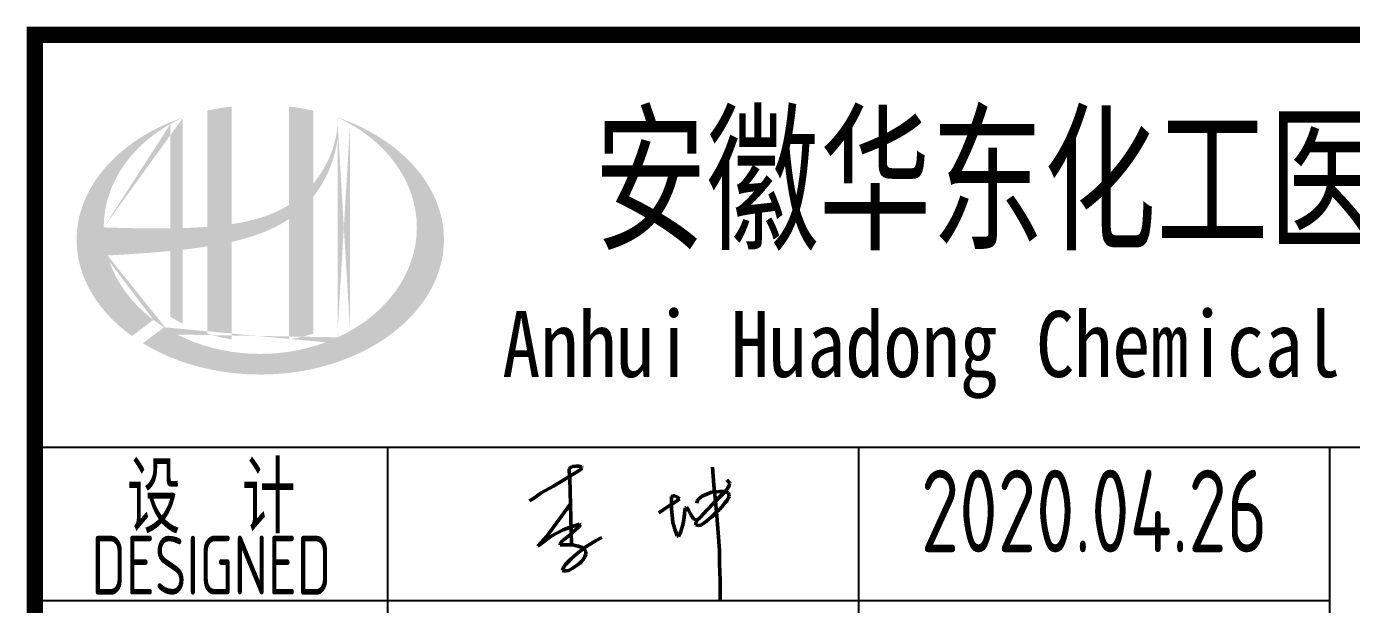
# Model space of a CAD drawing. Extents: x 5600590 to 5949977, y -428435 to -354779.
# Drawn here: x 5767938 to 5773565, y -408265 to -405813 of the extents above; entities that cross this region are included whole.
import ezdxf
from ezdxf.enums import TextEntityAlignment as Align

# ---------------------------------------------------------------- set-up
doc = ezdxf.new("R2010")
doc.units = 0
doc.header["$LTSCALE"] = 1000
doc.header["$MEASUREMENT"] = 0
doc.linetypes.add('2', pattern=[18.5, 12, -3, 0.5, -3])
doc.layers.get('0').update_dxf_attribs({"linetype": 'CONTINUOUS'})
doc.styles.add('AHD', font='sceie.shx', dxfattribs={"width": 0.7, "bigfont": 'sceic.shx'})
doc.styles.add('ECEC_TQ_S', font='')
doc.styles.add('sceie', font='sceie.shx', dxfattribs={"width": 0.7, "bigfont": 'sceic.shx'})
doc.styles.get('ECEC_TQ_S').set_extended_font_data('SimSun')

# ---------------------------------------------------------------- blocks, each defined once
blk = doc.blocks.new('qm')
at = {"lineweight": 50}
for p, q in [((-943370.6, -984436), (-943386.4, -984438.4)), ((-943358.3, -984436), (-943370.6, -984436)), ((-943347.6, -984439), (-943358.3, -984436)), ((-943465.8, -984521.4), (-943349.4, -984450.5)), ((-943396.1, -984445.4), (-943398.8, -984448.7)), ((-943398.8, -984448.7), (-943398.8, -984459)), ((-943398.8, -984459), (-943396.1, -984488.1)), ((-943386.4, -984438.4), (-943396.1, -984445.4)), ((-943396.1, -984488.1), (-943388.7, -984770.8)), ((-943349.4, -984450.5), (-943345.2, -984444.2)), ((-943345.2, -984444.2), (-943347.6, -984439)), ((-942790.9, -984440.7), (-942784.5, -984517.7)), ((-943547.1, -984570.6), (-943518.6, -984549.7)), ((-943518.6, -984549.7), (-943465.8, -984521.4)), ((-942815.2, -984555.8), (-942795.5, -984547)), ((-942795.5, -984547), (-942776.7, -984545.2)), ((-942784.5, -984517.7), (-942777.6, -984585.2)), ((-942776.7, -984545.2), (-942759.3, -984544.3)), ((-942759.3, -984544.3), (-942749.6, -984544.3)), ((-942752.8, -984559.9), (-942732.9, -984539.7)), ((-942749.6, -984544.3), (-942735.7, -984544.7)), ((-942735.7, -984544.7), (-942730, -984545.5)), ((-942732.9, -984539.7), (-942725.5, -984529.5)), ((-942718.3, -984507.7), (-942730.2, -984494.8)), ((-942730, -984545.5), (-942723.8, -984550.4)), ((-942725.5, -984529.5), (-942719.1, -984516.7)), ((-942723.8, -984550.4), (-942720.8, -984557)), ((-942719.1, -984516.7), (-942717.3, -984511)), ((-942717.3, -984511), (-942718.3, -984507.7)), ((-943568.4, -984584.4), (-943547.1, -984570.6)), ((-943393.3, -984596.7), (-943493.3, -984731.8)), ((-942978.2, -984608), (-942959.2, -984595.7)), ((-942960.5, -984562), (-942964.8, -984565.1)), ((-942964.8, -984565.1), (-942964.8, -984617.8)), ((-942950, -984562), (-942960.5, -984562)), ((-942959.2, -984595.7), (-942938.6, -984581.8)), ((-942941.4, -984566.4), (-942950, -984562)), ((-942930.9, -984574.6), (-942941.4, -984566.4)), ((-942938.6, -984581.8), (-942930.9, -984574.6)), ((-942857.2, -984594.1), (-942856.4, -984584.4)), ((-942856.4, -984584.4), (-942848.4, -984575.4)), ((-942848.4, -984575.4), (-942834.4, -984564.4)), ((-942834.4, -984564.4), (-942815.2, -984555.8)), ((-942814.3, -984623.8), (-942783, -984590.7)), ((-942783, -984590.7), (-942752.8, -984559.9)), ((-942777.6, -984585.2), (-942772.2, -984646.7)), ((-942742.2, -984598.4), (-942749.8, -984607.7)), ((-942736.3, -984591.1), (-942742.2, -984598.4)), ((-942730.4, -984584.2), (-942736.3, -984591.1)), ((-942725.6, -984577.1), (-942730.4, -984584.2)), ((-942722.2, -984570.7), (-942725.6, -984577.1)), ((-942719.7, -984563.8), (-942722.2, -984570.7)), ((-942720.8, -984557), (-942719.7, -984563.8)), ((-943018.8, -984634.4), (-942999.9, -984622.2)), ((-942999.9, -984622.2), (-942978.2, -984608)), ((-942964.8, -984617.8), (-942962.1, -984644.3)), ((-942962.1, -984644.3), (-942958.8, -984675)), ((-942912.2, -984664.1), (-942909.6, -984639.3)), ((-942909.6, -984639.3), (-942907.9, -984623.6)), ((-942907.9, -984623.6), (-942904.7, -984613.7)), ((-942904.7, -984613.7), (-942900.5, -984610.6)), ((-942900.5, -984610.6), (-942892.1, -984623.8)), ((-942892.1, -984623.8), (-942882.9, -984641.9)), ((-942882.9, -984641.9), (-942871.2, -984660.5)), ((-942871.2, -984660.5), (-942856.6, -984667.4)), ((-942855.7, -984666.2), (-942842.5, -984654.6)), ((-942842.5, -984654.6), (-942814.3, -984623.8)), ((-942802.7, -984658.6), (-942815.9, -984670.1)), ((-942792.4, -984649.6), (-942802.7, -984658.6)), ((-942781.5, -984639.7), (-942792.4, -984649.6)), ((-942772.3, -984630.7), (-942781.5, -984639.7)), ((-942761.4, -984620.1), (-942772.3, -984630.7)), ((-942772.2, -984646.7), (-942766.2, -984719.5)), ((-942749.8, -984607.7), (-942761.4, -984620.1)), ((-943476, -984734.3), (-943425.2, -984707.2)), ((-943425.2, -984707.2), (-943382.4, -984690.6)), ((-943357.6, -984694.6), (-943400.6, -984732)), ((-943382.4, -984690.6), (-943355, -984683.3)), ((-943350.7, -984686.1), (-943357.6, -984694.6)), ((-943355, -984683.3), (-943350.7, -984686.1)), ((-942958.8, -984675), (-942951.1, -984704.5)), ((-942951.1, -984704.5), (-942940.7, -984732.2)), ((-942935, -984735.3), (-942925, -984714.3)), ((-942925, -984714.3), (-942916.9, -984685.4)), ((-942916.9, -984685.4), (-942912.2, -984664.1)), ((-942860.9, -984673.9), (-942855.7, -984666.2)), ((-942860.9, -984684.9), (-942860.9, -984673.9)), ((-942850.6, -984688.5), (-942860.9, -984684.9)), ((-942840.3, -984686.5), (-942850.6, -984688.5)), ((-942827.9, -984678.2), (-942840.3, -984686.5)), ((-942815.9, -984670.1), (-942827.9, -984678.2)), ((-943493.3, -984731.8), (-943532.7, -984775.8)), ((-943532.7, -984775.8), (-943476, -984734.3)), ((-943426.7, -984752.5), (-943437.7, -984764.8)), ((-943437.7, -984764.8), (-943437.7, -984770)), ((-943437.7, -984770), (-943392.9, -984770)), ((-943400.6, -984732), (-943426.7, -984752.5)), ((-943392.9, -984770), (-943380.2, -984772.5)), ((-943380.2, -984772.5), (-943361.5, -984776)), ((-943328.1, -984779), (-943287.8, -984753.7)), ((-943287.8, -984753.7), (-943261.2, -984739.1)), ((-942940.7, -984732.2), (-942935, -984735.3)), ((-942766.2, -984719.5), (-942760.9, -984794)), ((-943413.6, -984852.5), (-943391, -984829.4)), ((-943391, -984829.4), (-943365.3, -984806.5)), ((-943365.3, -984806.5), (-943328.1, -984779)), ((-943361.5, -984776), (-943344.6, -984782.3)), ((-943344.6, -984782.3), (-943334.6, -984788.5)), ((-943333, -984820.9), (-943340.3, -984832.4)), ((-943334.6, -984788.5), (-943328.5, -984800.6)), ((-943328.5, -984809.7), (-943333, -984820.9)), ((-943328.5, -984800.6), (-943328.5, -984809.7)), ((-942760.9, -984794), (-942760.9, -984848.2)), ((-943427.9, -984878.6), (-943422.3, -984863.8)), ((-943424, -984881), (-943427.9, -984878.6)), ((-943412.8, -984881), (-943424, -984881)), ((-943422.3, -984863.8), (-943413.6, -984852.5)), ((-943401.6, -984879.3), (-943412.8, -984881)), ((-943397, -984875.8), (-943401.6, -984879.3)), ((-943387.2, -984871.2), (-943397, -984875.8)), ((-943377.6, -984865.5), (-943387.2, -984871.2)), ((-943364.9, -984856.8), (-943377.6, -984865.5)), ((-943354.6, -984848.2), (-943364.9, -984856.8)), ((-943347.5, -984841), (-943354.6, -984848.2)), ((-943340.3, -984832.4), (-943347.5, -984841)), ((-942760.9, -984848.2), (-942758, -984923.5)), ((-942758, -984923.5), (-942758, -985007.1))]:
    blk.add_line(p, q, dxfattribs=at)
at = {"style": 'sceie', "width": 0.8}
for p in [(-941169.6, -984626.3), (-941208.7, -985276.9), (-941182.6, -985940.5), (-941143.6, -986591.1), (-941130.5, -987189.7)]:
    blk.add_attdef('2020.04.26', text='', height=350, dxfattribs=at).set_placement(p, align=Align.MIDDLE)

msp = doc.modelspace()

# ---------------------------------------------------------------- hatches: boundary and pattern name
h = msp.add_hatch(color=256)
edge = h.paths.add_edge_path()
edge.add_spline(control_points=[(5768809.4, -406726.1), (5768815.5, -406724.7), (5768821.6, -406723.3), (5768870.7, -406711.4), (5768913.3, -406698.4), (5768988.3, -406667.3), (5769021.2, -406650.3), (5769052.1, -406629.7)], knot_values=[61.629012, 61.629012, 61.629012, 61.629012, 63.330431, 63.330431, 75.353634, 75.353634, 85.398649, 85.398649, 85.398649, 85.398649], degree=3, periodic=0)
edge.add_line((5769052.1, -406629.7), (5769052.1, -407139.9))
edge.add_spline(control_points=[(5769052.1, -407139.9), (5769069.2, -407137.2), (5769086.2, -407133.9), (5769121, -407125.8), (5769138.7, -407121), (5769156.1, -407115.5)], knot_values=[4.908456, 4.908456, 4.908456, 4.908456, 4.992821, 4.992821, 5.083034, 5.083034, 5.083034, 5.083034], degree=3, periodic=0)
edge.add_line((5769156.1, -407115.5), (5769156.1, -406534.1))
edge.add_spline(control_points=[(5769156.1, -406534.1), (5769164.7, -406523.1), (5769172.9, -406511.8), (5769199, -406472.1), (5769214.7, -406442.2), (5769243.9, -406369.4), (5769255.1, -406325.6), (5769259.8, -406280.3), (5769259.9, -406279), (5769260.1, -406277.7)], knot_values=[97.991744, 97.991744, 97.991744, 97.991744, 101.64219, 101.64219, 110.337975, 110.337975, 121.934322, 121.934322, 122.270691, 122.270691, 122.270691, 122.270691], degree=3, periodic=0)
edge.add_line((5769260.1, -406277.7), (5769260.1, -406207.3))
edge.add_spline(control_points=[(5769260.1, -406207.3), (5769260, -406215), (5769259.6, -406222.6), (5769259.1, -406230.3)], knot_values=[126.194075, 126.194075, 126.194075, 126.194075, 128.396762, 128.396762, 128.396762, 128.396762], degree=3, periodic=0)
edge.add_spline(control_points=[(5769259.1, -406230.3), (5769258.6, -406236.5), (5769258, -406242.7), (5769257.2, -406249)], knot_values=[124.417049, 124.417049, 124.417049, 124.417049, 126.194075, 126.194075, 126.194075, 126.194075], degree=3, periodic=0)
edge.add_spline(control_points=[(5769257.2, -406249), (5769256, -406258.1), (5769254.6, -406267.2), (5769252.8, -406276.3)], knot_values=[121.80529, 121.80529, 121.80529, 121.80529, 124.417049, 124.417049, 124.417049, 124.417049], degree=3, periodic=0)
edge.add_spline(control_points=[(5769252.8, -406276.3), (5769250.4, -406288.5), (5769247.5, -406300.6), (5769244, -406312.6)], knot_values=[118.31574, 118.31574, 118.31574, 118.31574, 121.80529, 121.80529, 121.80529, 121.80529], degree=3, periodic=0)
edge.add_spline(control_points=[(5769244, -406312.6), (5769240.5, -406324.7), (5769236.4, -406336.7), (5769231.9, -406348.6)], knot_values=[114.795988, 114.795988, 114.795988, 114.795988, 118.31574, 118.31574, 118.31574, 118.31574], degree=3, periodic=0)
edge.add_spline(control_points=[(5769231.9, -406348.6), (5769227.4, -406360.3), (5769222.4, -406371.8), (5769217, -406383.2)], knot_values=[111.329641, 111.329641, 111.329641, 111.329641, 114.795988, 114.795988, 114.795988, 114.795988], degree=3, periodic=0)
edge.add_spline(control_points=[(5769217, -406383.2), (5769211.5, -406394.7), (5769205.4, -406406.1), (5769199, -406417.1)], knot_values=[107.79529, 107.79529, 107.79529, 107.79529, 111.329641, 111.329641, 111.329641, 111.329641], degree=3, periodic=0)
edge.add_spline(control_points=[(5769199, -406417.1), (5769192.7, -406428), (5769186, -406438.5), (5769178.8, -406448.8)], knot_values=[104.343579, 104.343579, 104.343579, 104.343579, 107.79529, 107.79529, 107.79529, 107.79529], degree=3, periodic=0)
edge.add_spline(control_points=[(5769178.8, -406448.8), (5769171.6, -406459.2), (5769164, -406469.2), (5769156.1, -406478.9)], knot_values=[100.8507, 100.8507, 100.8507, 100.8507, 104.343579, 104.343579, 104.343579, 104.343579], degree=3, periodic=0)
edge.add_line((5769156.1, -406478.9), (5769156.1, -406169.6))
edge.add_spline(control_points=[(5769156.1, -406169.6), (5769122, -406162.1), (5769087.2, -406156.2), (5769052.1, -406152.1)], knot_values=[4.423999, 4.423999, 4.423999, 4.423999, 4.558741, 4.558741, 4.558741, 4.558741], degree=3, periodic=0)
edge.add_line((5769052.1, -406152.1), (5769052.1, -406570.2))
edge.add_spline(control_points=[(5769052.1, -406570.2), (5768980.1, -406614.8), (5768895.9, -406638), (5768809.4, -406651)], knot_values=[63.246215, 63.246215, 63.246215, 63.246215, 87.689124, 87.689124, 87.689124, 87.689124], degree=3, periodic=0)
edge.add_line((5768809.4, -406651), (5768809.4, -406152.1))
edge.add_spline(control_points=[(5768809.4, -406152.1), (5768774.2, -406156.2), (5768739.5, -406162.1), (5768705.4, -406169.6)], knot_values=[4.866038, 4.866038, 4.866038, 4.866038, 5.000777, 5.000777, 5.000777, 5.000777], degree=3, periodic=0)
edge.add_line((5768705.4, -406169.6), (5768705.4, -406662.5))
edge.add_spline(control_points=[(5768705.4, -406662.5), (5768703.7, -406662.6), (5768668.8, -406665.2), (5768634.2, -406667), (5768601.4, -406668)], knot_values=[43.657356, 43.657356, 43.657356, 43.657356, 44.134253, 53.497092, 53.497092, 53.497092, 53.497092], degree=3, periodic=0)
edge.add_line((5768601.4, -406668), (5768601.4, -406198.9))
edge.add_spline(control_points=[(5768601.4, -406198.9), (5768584.4, -406204.7), (5768567.6, -406211), (5768551.2, -406217.8)], knot_values=[5.14157, 5.14157, 5.14157, 5.14157, 5.212921, 5.212921, 5.212921, 5.212921], degree=3, periodic=0)
edge.add_spline(control_points=[(5768551.2, -406217.8), (5768544.3, -406220.6), (5768537.4, -406223.5), (5768505.2, -406237.7), (5768480.7, -406249.9), (5768457.2, -406263.1)], knot_values=[5.212921, 5.212921, 5.212921, 5.212921, 5.24296, 5.24296, 5.355623, 5.355623, 5.355623, 5.355623], degree=3, periodic=0)
edge.add_spline(control_points=[(5768457.2, -406263.1), (5768442.3, -406271.5), (5768427.9, -406280.2), (5768413.9, -406289.3)], knot_values=[5.355623, 5.355623, 5.355623, 5.355623, 5.426974, 5.426974, 5.426974, 5.426974], degree=3, periodic=0)
edge.add_spline(control_points=[(5768413.9, -406289.3), (5768406.5, -406294.2), (5768399.2, -406299.1), (5768385.7, -406308.6), (5768379.5, -406313.1), (5768373.3, -406317.7)], knot_values=[5.426974, 5.426974, 5.426974, 5.426974, 5.464765, 5.464765, 5.498325, 5.498325, 5.498325, 5.498325], degree=3, periodic=0)
edge.add_spline(control_points=[(5768373.3, -406317.7), (5768347.3, -406337.3), (5768323.2, -406358.1), (5768301.3, -406380.1)], knot_values=[5.498325, 5.498325, 5.498325, 5.498325, 5.641027, 5.641027, 5.641027, 5.641027], degree=3, periodic=0)
edge.add_spline(control_points=[(5768301.3, -406380.1), (5768294.3, -406387.1), (5768287.5, -406394.2), (5768267.1, -406416.8), (5768254.2, -406432.6), (5768242.4, -406448.8)], knot_values=[5.641027, 5.641027, 5.641027, 5.641027, 5.686569, 5.686569, 5.783729, 5.783729, 5.783729, 5.783729], degree=3, periodic=0)
edge.add_spline(control_points=[(5768242.4, -406448.8), (5768227.3, -406469.6), (5768214, -406491), (5768200.9, -406516), (5768199.3, -406519.1), (5768197.7, -406522.3)], knot_values=[5.783729, 5.783729, 5.783729, 5.783729, 5.908374, 5.908374, 5.92643, 5.92643, 5.92643, 5.92643], degree=3, periodic=0)
edge.add_spline(control_points=[(5768197.7, -406522.3), (5768185.2, -406547.4), (5768175.2, -406573.1), (5768167.7, -406599)], knot_values=[5.92643, 5.92643, 5.92643, 5.92643, 6.069132, 6.069132, 6.069132, 6.069132], degree=3, periodic=0)
edge.add_spline(control_points=[(5768167.7, -406599), (5768164.4, -406610.1), (5768161.7, -406621.3), (5768156.3, -406647.4), (5768154.1, -406662.5), (5768152.6, -406677.5)], knot_values=[6.069132, 6.069132, 6.069132, 6.069132, 6.130179, 6.130179, 6.211834, 6.211834, 6.211834, 6.211834], degree=3, periodic=0)
edge.add_spline(control_points=[(5768152.6, -406677.5), (5768151.4, -406690.7), (5768150.7, -406703.9), (5768150.7, -406717.1)], knot_values=[6.211834, 6.211834, 6.211834, 6.211834, 6.283185, 6.283185, 6.283185, 6.283185], degree=3, periodic=0)
edge.add_spline(control_points=[(5768150.7, -406717.1), (5768150.7, -406726.4), (5768151, -406735.8), (5768151.7, -406745.1)], knot_values=[6.283185, 6.283185, 6.283185, 6.283185, 6.333655, 6.333655, 6.333655, 6.333655], degree=3, periodic=0)
edge.add_spline(control_points=[(5768151.7, -406745.1), (5768152.9, -406763.7), (5768155.4, -406782.3), (5768159.2, -406800.9)], knot_values=[6.333655, 6.333655, 6.333655, 6.333655, 6.434594, 6.434594, 6.434594, 6.434594], degree=3, periodic=0)
edge.add_spline(control_points=[(5768159.2, -406800.9), (5768159.5, -406802.1), (5768159.7, -406803.3), (5768163.6, -406821.8), (5768168.4, -406839), (5768174.3, -406856)], knot_values=[6.434594, 6.434594, 6.434594, 6.434594, 6.441278, 6.441278, 6.535532, 6.535532, 6.535532, 6.535532], degree=3, periodic=0)
edge.add_spline(control_points=[(5768174.3, -406856), (5768180.5, -406874.2), (5768188, -406892.3), (5768196.8, -406910.1)], knot_values=[6.535532, 6.535532, 6.535532, 6.535532, 6.636471, 6.636471, 6.636471, 6.636471], degree=3, periodic=0)
edge.add_spline(control_points=[(5768196.8, -406910.1), (5768199, -406914.5), (5768201.3, -406919), (5768210.6, -406936.6), (5768218.3, -406949.7), (5768226.7, -406962.5)], knot_values=[6.636471, 6.636471, 6.636471, 6.636471, 6.661894, 6.661894, 6.73741, 6.73741, 6.73741, 6.73741], degree=3, periodic=0)
edge.add_spline(control_points=[(5768226.7, -406962.5), (5768237.9, -406979.7), (5768250.2, -406996.5), (5768263.8, -407012.9)], knot_values=[6.73741, 6.73741, 6.73741, 6.73741, 6.838349, 6.838349, 6.838349, 6.838349], degree=3, periodic=0)
edge.add_spline(control_points=[(5768263.8, -407012.9), (5768269.7, -407020), (5768275.8, -407027.1), (5768290.4, -407043), (5768298.9, -407051.9), (5768307.8, -407060.5)], knot_values=[6.838349, 6.838349, 6.838349, 6.838349, 6.88251, 6.88251, 6.939288, 6.939288, 6.939288, 6.939288], degree=3, periodic=0)
edge.add_spline(control_points=[(5768307.8, -407060.5), (5768323.5, -407075.9), (5768340.4, -407090.7), (5768358.3, -407104.9)], knot_values=[6.939288, 6.939288, 6.939288, 6.939288, 7.040227, 7.040227, 7.040227, 7.040227], degree=3, periodic=0)
edge.add_spline(control_points=[(5768358.3, -407104.9), (5768367.3, -407112), (5768376.4, -407119), (5768385.9, -407125.7)], knot_values=[7.040227, 7.040227, 7.040227, 7.040227, 7.090696, 7.090696, 7.090696, 7.090696], degree=3, periodic=0)
edge.add_line((5768385.9, -407125.7), (5768477.1, -407057.4))
edge.add_ellipse((5768930.7, -406665.1), major_axis=(665, 0), ratio=0.806676, start_angle=192.819, end_angle=226.9853, ccw=False)
edge.add_spline(control_points=[(5768282.3, -406784.1), (5768306.3, -406782.6), (5768330.4, -406781.2), (5768419.1, -406775.7), (5768483.9, -406771.4), (5768549.4, -406765)], knot_values=[11.398263, 11.398263, 11.398263, 11.398263, 18.40729, 18.40729, 37.18094, 37.18094, 37.18094, 37.18094], degree=3, periodic=0)
edge.add_line((5768549.4, -406765), (5768549.4, -407044.1))
edge.add_spline(control_points=[(5768549.4, -407044.1), (5768553, -407046.3), (5768556.5, -407048.5), (5768573.5, -407058.7), (5768587.3, -407066.3), (5768601.4, -407073.5)], knot_values=[4.049945, 4.049945, 4.049945, 4.049945, 4.072021, 4.072021, 4.153257, 4.153257, 4.153257, 4.153257], degree=3, periodic=0)
edge.add_line((5768601.4, -407073.5), (5768601.4, -406759.6))
edge.add_spline(control_points=[(5768601.4, -406759.6), (5768633.6, -406755.9), (5768666, -406751.7), (5768700.8, -406746.3), (5768703.1, -406745.9), (5768705.4, -406745.6)], knot_values=[42.135009, 42.135009, 42.135009, 42.135009, 51.307228, 51.307228, 51.948574, 51.948574, 51.948574, 51.948574], degree=3, periodic=0)
edge.add_line((5768705.4, -406745.6), (5768705.4, -407115.5))
edge.add_spline(control_points=[(5768705.4, -407115.5), (5768739, -407126.1), (5768773.9, -407134.3), (5768809.4, -407139.9)], knot_values=[4.34174, 4.34174, 4.34174, 4.34174, 4.516316, 4.516316, 4.516316, 4.516316], degree=3, periodic=0)
edge.add_line((5768809.4, -407139.9), (5768809.4, -406726.1))
edge = h.paths.add_edge_path(flags=16)
edge.add_ellipse((5768930.7, -406665.1), major_axis=(665, 0), ratio=0.806676, start_angle=124.9875, end_angle=179.999, ccw=False)
edge.add_line((5768549.4, -406225.6), (5768549.4, -406669.2))
edge.add_spline(control_points=[(5768549.4, -406669.2), (5768454.1, -406670.5), (5768360.1, -406667.5), (5768265.7, -406665.1)], knot_values=[11.27373, 11.27373, 11.27373, 11.27373, 38.687513, 38.687513, 38.687513, 38.687513], degree=3, periodic=0)
edge = h.paths.add_edge_path()
edge.add_spline(control_points=[(5768431.9, -407156.2), (5768462.9, -407175.2), (5768496.1, -407192.5), (5768580.7, -407229.7), (5768634, -407247.6), (5768744.7, -407274.1), (5768802.2, -407282.9), (5768918.3, -407290.6), (5768977, -407289.7), (5769092.6, -407278.2), (5769149.4, -407267.7), (5769258.5, -407237.6), (5769310.6, -407218.1), (5769407.5, -407171.2), (5769452.3, -407143.9), (5769532.2, -407082.9), (5769567.4, -407049.4), (5769626.7, -406977.9), (5769650.8, -406940), (5769687.2, -406861.9), (5769699.5, -406821.7), (5769712.1, -406740.5), (5769712.4, -406699.5), (5769700.9, -406618), (5769689.1, -406577.5), (5769653.5, -406498.8), (5769629.7, -406460.6), (5769570.9, -406388.4), (5769535.8, -406354.4), (5769456, -406292.8), (5769411.3, -406265.1), (5769330.1, -406225.3), (5769295.7, -406211.1), (5769260.1, -406198.9)], knot_values=[0.886421, 0.886421, 0.886421, 0.886421, 1.040557, 1.040557, 1.261172, 1.261172, 1.481788, 1.481788, 1.702404, 1.702404, 1.92302, 1.92302, 2.143636, 2.143636, 2.364252, 2.364252, 2.584868, 2.584868, 2.805484, 2.805484, 3.026099, 3.026099, 3.246715, 3.246715, 3.46852, 3.46852, 3.690325, 3.690325, 3.91213, 3.91213, 4.133935, 4.133935, 4.283209, 4.283209, 4.283209, 4.283209], degree=3, periodic=0)
edge.add_line((5769260.1, -406198.9), (5769260.1, -406198.9))
edge.add_spline(control_points=[(5769260.1, -406199), (5769260.1, -406201.8), (5769260.1, -406204.5), (5769260.1, -406207.3)], knot_values=[128.396762, 128.396762, 128.396762, 128.396762, 129.192193, 129.192193, 129.192193, 129.192193], degree=3, periodic=0)
edge.add_line((5769260.1, -406207.3), (5769260.1, -407131.2))
edge.add_ellipse((5768930.7, -406665.1), major_axis=(665, 0), ratio=0.806676, start_angle=232.1054, end_angle=299.6833, ccw=False)
edge.add_line((5768522.3, -407088.5), (5768431.9, -407156.2))
edge = h.paths.add_edge_path(flags=16)
edge.add_ellipse((5768930.7, -406665.1), major_axis=(665, 0), ratio=0.806676, start_angle=304.9875, end_angle=415.0121, ccw=False)
edge.add_line((5769312.1, -407104.6), (5769312.1, -406225.6))
h = msp.add_hatch(color=256)
edge = h.paths.add_edge_path()
edge.add_spline(control_points=[(5768809.4, -406726.1), (5768815.5, -406724.7), (5768821.6, -406723.3), (5768870.7, -406711.4), (5768913.3, -406698.4), (5768988.3, -406667.3), (5769021.2, -406650.3), (5769052.1, -406629.7)], knot_values=[61.629012, 61.629012, 61.629012, 61.629012, 63.330431, 63.330431, 75.353634, 75.353634, 85.398649, 85.398649, 85.398649, 85.398649], degree=3, periodic=0)
edge.add_line((5769052.1, -406629.7), (5769052.1, -407139.9))
edge.add_spline(control_points=[(5769052.1, -407139.9), (5769069.2, -407137.2), (5769086.2, -407133.9), (5769121, -407125.8), (5769138.7, -407121), (5769156.1, -407115.5)], knot_values=[4.908456, 4.908456, 4.908456, 4.908456, 4.992821, 4.992821, 5.083034, 5.083034, 5.083034, 5.083034], degree=3, periodic=0)
edge.add_line((5769156.1, -407115.5), (5769156.1, -406534.1))
edge.add_spline(control_points=[(5769156.1, -406534.1), (5769164.7, -406523.1), (5769172.9, -406511.8), (5769199, -406472.1), (5769214.7, -406442.2), (5769243.9, -406369.4), (5769255.1, -406325.6), (5769259.8, -406280.3), (5769259.9, -406279), (5769260.1, -406277.7)], knot_values=[97.991744, 97.991744, 97.991744, 97.991744, 101.64219, 101.64219, 110.337975, 110.337975, 121.934322, 121.934322, 122.270691, 122.270691, 122.270691, 122.270691], degree=3, periodic=0)
edge.add_line((5769260.1, -406277.7), (5769260.1, -406207.3))
edge.add_spline(control_points=[(5769260.1, -406207.3), (5769260, -406215), (5769259.6, -406222.6), (5769259.1, -406230.3)], knot_values=[126.194075, 126.194075, 126.194075, 126.194075, 128.396762, 128.396762, 128.396762, 128.396762], degree=3, periodic=0)
edge.add_spline(control_points=[(5769259.1, -406230.3), (5769258.6, -406236.5), (5769258, -406242.7), (5769257.2, -406249)], knot_values=[124.417049, 124.417049, 124.417049, 124.417049, 126.194075, 126.194075, 126.194075, 126.194075], degree=3, periodic=0)
edge.add_spline(control_points=[(5769257.2, -406249), (5769256, -406258.1), (5769254.6, -406267.2), (5769252.8, -406276.3)], knot_values=[121.80529, 121.80529, 121.80529, 121.80529, 124.417049, 124.417049, 124.417049, 124.417049], degree=3, periodic=0)
edge.add_spline(control_points=[(5769252.8, -406276.3), (5769250.4, -406288.5), (5769247.5, -406300.6), (5769244, -406312.6)], knot_values=[118.31574, 118.31574, 118.31574, 118.31574, 121.80529, 121.80529, 121.80529, 121.80529], degree=3, periodic=0)
edge.add_spline(control_points=[(5769244, -406312.6), (5769240.5, -406324.7), (5769236.4, -406336.7), (5769231.9, -406348.6)], knot_values=[114.795988, 114.795988, 114.795988, 114.795988, 118.31574, 118.31574, 118.31574, 118.31574], degree=3, periodic=0)
edge.add_spline(control_points=[(5769231.9, -406348.6), (5769227.4, -406360.3), (5769222.4, -406371.8), (5769217, -406383.2)], knot_values=[111.329641, 111.329641, 111.329641, 111.329641, 114.795988, 114.795988, 114.795988, 114.795988], degree=3, periodic=0)
edge.add_spline(control_points=[(5769217, -406383.2), (5769211.5, -406394.7), (5769205.4, -406406.1), (5769199, -406417.1)], knot_values=[107.79529, 107.79529, 107.79529, 107.79529, 111.329641, 111.329641, 111.329641, 111.329641], degree=3, periodic=0)
edge.add_spline(control_points=[(5769199, -406417.1), (5769192.7, -406428), (5769186, -406438.5), (5769178.8, -406448.8)], knot_values=[104.343579, 104.343579, 104.343579, 104.343579, 107.79529, 107.79529, 107.79529, 107.79529], degree=3, periodic=0)
edge.add_spline(control_points=[(5769178.8, -406448.8), (5769171.6, -406459.2), (5769164, -406469.2), (5769156.1, -406478.9)], knot_values=[100.8507, 100.8507, 100.8507, 100.8507, 104.343579, 104.343579, 104.343579, 104.343579], degree=3, periodic=0)
edge.add_line((5769156.1, -406478.9), (5769156.1, -406169.6))
edge.add_spline(control_points=[(5769156.1, -406169.6), (5769122, -406162.1), (5769087.2, -406156.2), (5769052.1, -406152.1)], knot_values=[4.423999, 4.423999, 4.423999, 4.423999, 4.558741, 4.558741, 4.558741, 4.558741], degree=3, periodic=0)
edge.add_line((5769052.1, -406152.1), (5769052.1, -406570.2))
edge.add_spline(control_points=[(5769052.1, -406570.2), (5768980.1, -406614.8), (5768895.9, -406638), (5768809.4, -406651)], knot_values=[63.246215, 63.246215, 63.246215, 63.246215, 87.689124, 87.689124, 87.689124, 87.689124], degree=3, periodic=0)
edge.add_line((5768809.4, -406651), (5768809.4, -406152.1))
edge.add_spline(control_points=[(5768809.4, -406152.1), (5768774.2, -406156.2), (5768739.5, -406162.1), (5768705.4, -406169.6)], knot_values=[4.866038, 4.866038, 4.866038, 4.866038, 5.000777, 5.000777, 5.000777, 5.000777], degree=3, periodic=0)
edge.add_line((5768705.4, -406169.6), (5768705.4, -406662.5))
edge.add_spline(control_points=[(5768705.4, -406662.5), (5768703.7, -406662.6), (5768668.8, -406665.2), (5768634.2, -406667), (5768601.4, -406668)], knot_values=[43.657356, 43.657356, 43.657356, 43.657356, 44.134253, 53.497092, 53.497092, 53.497092, 53.497092], degree=3, periodic=0)
edge.add_line((5768601.4, -406668), (5768601.4, -406198.9))
edge.add_spline(control_points=[(5768601.4, -406198.9), (5768584.4, -406204.7), (5768567.6, -406211), (5768551.2, -406217.8)], knot_values=[5.14157, 5.14157, 5.14157, 5.14157, 5.212921, 5.212921, 5.212921, 5.212921], degree=3, periodic=0)
edge.add_spline(control_points=[(5768551.2, -406217.8), (5768544.3, -406220.6), (5768537.4, -406223.5), (5768505.2, -406237.7), (5768480.7, -406249.9), (5768457.2, -406263.1)], knot_values=[5.212921, 5.212921, 5.212921, 5.212921, 5.24296, 5.24296, 5.355623, 5.355623, 5.355623, 5.355623], degree=3, periodic=0)
edge.add_spline(control_points=[(5768457.2, -406263.1), (5768442.3, -406271.5), (5768427.9, -406280.2), (5768413.9, -406289.3)], knot_values=[5.355623, 5.355623, 5.355623, 5.355623, 5.426974, 5.426974, 5.426974, 5.426974], degree=3, periodic=0)
edge.add_spline(control_points=[(5768413.9, -406289.3), (5768406.5, -406294.2), (5768399.2, -406299.1), (5768385.7, -406308.6), (5768379.5, -406313.1), (5768373.3, -406317.7)], knot_values=[5.426974, 5.426974, 5.426974, 5.426974, 5.464765, 5.464765, 5.498325, 5.498325, 5.498325, 5.498325], degree=3, periodic=0)
edge.add_spline(control_points=[(5768373.3, -406317.7), (5768347.3, -406337.3), (5768323.2, -406358.1), (5768301.3, -406380.1)], knot_values=[5.498325, 5.498325, 5.498325, 5.498325, 5.641027, 5.641027, 5.641027, 5.641027], degree=3, periodic=0)
edge.add_spline(control_points=[(5768301.3, -406380.1), (5768294.3, -406387.1), (5768287.5, -406394.2), (5768267.1, -406416.8), (5768254.2, -406432.6), (5768242.4, -406448.8)], knot_values=[5.641027, 5.641027, 5.641027, 5.641027, 5.686569, 5.686569, 5.783729, 5.783729, 5.783729, 5.783729], degree=3, periodic=0)
edge.add_spline(control_points=[(5768242.4, -406448.8), (5768227.3, -406469.6), (5768214, -406491), (5768200.9, -406516), (5768199.3, -406519.1), (5768197.7, -406522.3)], knot_values=[5.783729, 5.783729, 5.783729, 5.783729, 5.908374, 5.908374, 5.92643, 5.92643, 5.92643, 5.92643], degree=3, periodic=0)
edge.add_spline(control_points=[(5768197.7, -406522.3), (5768185.2, -406547.4), (5768175.2, -406573.1), (5768167.7, -406599)], knot_values=[5.92643, 5.92643, 5.92643, 5.92643, 6.069132, 6.069132, 6.069132, 6.069132], degree=3, periodic=0)
edge.add_spline(control_points=[(5768167.7, -406599), (5768164.4, -406610.1), (5768161.7, -406621.3), (5768156.3, -406647.4), (5768154.1, -406662.5), (5768152.6, -406677.5)], knot_values=[6.069132, 6.069132, 6.069132, 6.069132, 6.130179, 6.130179, 6.211834, 6.211834, 6.211834, 6.211834], degree=3, periodic=0)
edge.add_spline(control_points=[(5768152.6, -406677.5), (5768151.4, -406690.7), (5768150.7, -406703.9), (5768150.7, -406717.1)], knot_values=[6.211834, 6.211834, 6.211834, 6.211834, 6.283185, 6.283185, 6.283185, 6.283185], degree=3, periodic=0)
edge.add_spline(control_points=[(5768150.7, -406717.1), (5768150.7, -406726.4), (5768151, -406735.8), (5768151.7, -406745.1)], knot_values=[6.283185, 6.283185, 6.283185, 6.283185, 6.333655, 6.333655, 6.333655, 6.333655], degree=3, periodic=0)
edge.add_spline(control_points=[(5768151.7, -406745.1), (5768152.9, -406763.7), (5768155.4, -406782.3), (5768159.2, -406800.9)], knot_values=[6.333655, 6.333655, 6.333655, 6.333655, 6.434594, 6.434594, 6.434594, 6.434594], degree=3, periodic=0)
edge.add_spline(control_points=[(5768159.2, -406800.9), (5768159.5, -406802.1), (5768159.7, -406803.3), (5768163.6, -406821.8), (5768168.4, -406839), (5768174.3, -406856)], knot_values=[6.434594, 6.434594, 6.434594, 6.434594, 6.441278, 6.441278, 6.535532, 6.535532, 6.535532, 6.535532], degree=3, periodic=0)
edge.add_spline(control_points=[(5768174.3, -406856), (5768180.5, -406874.2), (5768188, -406892.3), (5768196.8, -406910.1)], knot_values=[6.535532, 6.535532, 6.535532, 6.535532, 6.636471, 6.636471, 6.636471, 6.636471], degree=3, periodic=0)
edge.add_spline(control_points=[(5768196.8, -406910.1), (5768199, -406914.5), (5768201.3, -406919), (5768210.6, -406936.6), (5768218.3, -406949.7), (5768226.7, -406962.5)], knot_values=[6.636471, 6.636471, 6.636471, 6.636471, 6.661894, 6.661894, 6.73741, 6.73741, 6.73741, 6.73741], degree=3, periodic=0)
edge.add_spline(control_points=[(5768226.7, -406962.5), (5768237.9, -406979.7), (5768250.2, -406996.5), (5768263.8, -407012.9)], knot_values=[6.73741, 6.73741, 6.73741, 6.73741, 6.838349, 6.838349, 6.838349, 6.838349], degree=3, periodic=0)
edge.add_spline(control_points=[(5768263.8, -407012.9), (5768269.7, -407020), (5768275.8, -407027.1), (5768290.4, -407043), (5768298.9, -407051.9), (5768307.8, -407060.5)], knot_values=[6.838349, 6.838349, 6.838349, 6.838349, 6.88251, 6.88251, 6.939288, 6.939288, 6.939288, 6.939288], degree=3, periodic=0)
edge.add_spline(control_points=[(5768307.8, -407060.5), (5768323.5, -407075.9), (5768340.4, -407090.7), (5768358.3, -407104.9)], knot_values=[6.939288, 6.939288, 6.939288, 6.939288, 7.040227, 7.040227, 7.040227, 7.040227], degree=3, periodic=0)
edge.add_spline(control_points=[(5768358.3, -407104.9), (5768367.3, -407112), (5768376.4, -407119), (5768385.9, -407125.7)], knot_values=[7.040227, 7.040227, 7.040227, 7.040227, 7.090696, 7.090696, 7.090696, 7.090696], degree=3, periodic=0)
edge.add_line((5768385.9, -407125.7), (5768477.1, -407057.4))
edge.add_ellipse((5768930.7, -406665.1), major_axis=(665, 0), ratio=0.806676, start_angle=192.819, end_angle=226.9853, ccw=False)
edge.add_spline(control_points=[(5768282.3, -406784.1), (5768306.3, -406782.6), (5768330.4, -406781.2), (5768419.1, -406775.7), (5768483.9, -406771.4), (5768549.4, -406765)], knot_values=[11.398263, 11.398263, 11.398263, 11.398263, 18.40729, 18.40729, 37.18094, 37.18094, 37.18094, 37.18094], degree=3, periodic=0)
edge.add_line((5768549.4, -406765), (5768549.4, -407044.1))
edge.add_spline(control_points=[(5768549.4, -407044.1), (5768553, -407046.3), (5768556.5, -407048.5), (5768573.5, -407058.7), (5768587.3, -407066.3), (5768601.4, -407073.5)], knot_values=[4.049945, 4.049945, 4.049945, 4.049945, 4.072021, 4.072021, 4.153257, 4.153257, 4.153257, 4.153257], degree=3, periodic=0)
edge.add_line((5768601.4, -407073.5), (5768601.4, -406759.6))
edge.add_spline(control_points=[(5768601.4, -406759.6), (5768633.6, -406755.9), (5768666, -406751.7), (5768700.8, -406746.3), (5768703.1, -406745.9), (5768705.4, -406745.6)], knot_values=[42.135009, 42.135009, 42.135009, 42.135009, 51.307228, 51.307228, 51.948574, 51.948574, 51.948574, 51.948574], degree=3, periodic=0)
edge.add_line((5768705.4, -406745.6), (5768705.4, -407115.5))
edge.add_spline(control_points=[(5768705.4, -407115.5), (5768739, -407126.1), (5768773.9, -407134.3), (5768809.4, -407139.9)], knot_values=[4.34174, 4.34174, 4.34174, 4.34174, 4.516316, 4.516316, 4.516316, 4.516316], degree=3, periodic=0)
edge.add_line((5768809.4, -407139.9), (5768809.4, -406726.1))
edge = h.paths.add_edge_path(flags=16)
edge.add_ellipse((5768930.7, -406665.1), major_axis=(665, 0), ratio=0.806676, start_angle=124.9875, end_angle=179.999, ccw=False)
edge.add_line((5768549.4, -406225.6), (5768549.4, -406669.2))
edge.add_spline(control_points=[(5768549.4, -406669.2), (5768454.1, -406670.5), (5768360.1, -406667.5), (5768265.7, -406665.1)], knot_values=[11.27373, 11.27373, 11.27373, 11.27373, 38.687513, 38.687513, 38.687513, 38.687513], degree=3, periodic=0)
edge = h.paths.add_edge_path()
edge.add_spline(control_points=[(5768431.9, -407156.2), (5768462.9, -407175.2), (5768496.1, -407192.5), (5768580.7, -407229.7), (5768634, -407247.6), (5768744.7, -407274.1), (5768802.2, -407282.9), (5768918.3, -407290.6), (5768977, -407289.7), (5769092.6, -407278.2), (5769149.4, -407267.7), (5769258.5, -407237.6), (5769310.6, -407218.1), (5769407.5, -407171.2), (5769452.3, -407143.9), (5769532.2, -407082.9), (5769567.4, -407049.4), (5769626.7, -406977.9), (5769650.8, -406940), (5769687.2, -406861.9), (5769699.5, -406821.7), (5769712.1, -406740.5), (5769712.4, -406699.5), (5769700.9, -406618), (5769689.1, -406577.5), (5769653.5, -406498.8), (5769629.7, -406460.6), (5769570.9, -406388.4), (5769535.8, -406354.4), (5769456, -406292.8), (5769411.3, -406265.1), (5769330.1, -406225.3), (5769295.7, -406211.1), (5769260.1, -406198.9)], knot_values=[0.886421, 0.886421, 0.886421, 0.886421, 1.040557, 1.040557, 1.261172, 1.261172, 1.481788, 1.481788, 1.702404, 1.702404, 1.92302, 1.92302, 2.143636, 2.143636, 2.364252, 2.364252, 2.584868, 2.584868, 2.805484, 2.805484, 3.026099, 3.026099, 3.246715, 3.246715, 3.46852, 3.46852, 3.690325, 3.690325, 3.91213, 3.91213, 4.133935, 4.133935, 4.283209, 4.283209, 4.283209, 4.283209], degree=3, periodic=0)
edge.add_line((5769260.1, -406198.9), (5769260.1, -406198.9))
edge.add_spline(control_points=[(5769260.1, -406199), (5769260.1, -406201.8), (5769260.1, -406204.5), (5769260.1, -406207.3)], knot_values=[128.396762, 128.396762, 128.396762, 128.396762, 129.192193, 129.192193, 129.192193, 129.192193], degree=3, periodic=0)
edge.add_line((5769260.1, -406207.3), (5769260.1, -407131.2))
edge.add_ellipse((5768930.7, -406665.1), major_axis=(665, 0), ratio=0.806676, start_angle=232.1054, end_angle=299.6833, ccw=False)
edge.add_line((5768522.3, -407088.5), (5768431.9, -407156.2))
edge = h.paths.add_edge_path(flags=16)
edge.add_ellipse((5768930.7, -406665.1), major_axis=(665, 0), ratio=0.806676, start_angle=304.9875, end_angle=415.0121, ccw=False)
edge.add_line((5769312.1, -407104.6), (5769312.1, -406225.6))

# ---------------------------------------------------------------- linework, layer by layer
for p, q in [((5767972.9, -407597.7), (5785972.9, -407597.7)), ((5769472.9, -410847.7), (5769472.9, -407597.7)), ((5771472.9, -410847.7), (5771472.9, -407597.7)), ((5773472.9, -410847.7), (5773472.9, -407597.7)), ((5767972.9, -408247.7), (5773472.9, -408247.7))]:
    msp.add_line(p, q)
msp.add_lwpolyline([(5785972.9, -405847.7, 70, 70, 0), (5767972.9, -405847.7, 70, 70, 0), (5767972.9, -411847.7, 0, 0, 0)], format="xyseb")
at = {"const_width": 70}
msp.add_lwpolyline([(5767972.9, -405847.7), (5767972.9, -411847.7)], dxfattribs=at)

# ---------------------------------------------------------------- block references
at = {"color": 4, "linetype": '2'}
ref = msp.add_blockref('qm', (6713641.9, 576758.8), dxfattribs=at)
ref.add_attrib('2020.04.26', '2020.04.26', dxfattribs={"height": 350, "style": 'sceie', "width": 0.8}).set_placement((5772472.2, -407867.5), align=Align.MIDDLE)

# ---------------------------------------------------------------- texts
for s, height, style, width, p in [('安徽华东化工医药工程有限责任公司', 500, 'ECEC_TQ_S', 0.7, (5774167.8, -406447.7)), ('安徽华东化工医药工程有限责任公司', 500, 'ECEC_TQ_S', 0.7, (5774167.8, -406447.7)), ('Anhui Huadong Chemical & Medical Engineering Co.,Ltd', 280, 'ECEC_TQ_S', 0.85, (5774167.8, -407197.7)), ('Anhui Huadong Chemical & Medical Engineering Co.,Ltd', 280, 'ECEC_TQ_S', 0.85, (5774167.8, -407197.7)), ('设  计', 300, 'AHD', 0.8, (5768722.9, -407797.7)), ('设  计', 300, 'AHD', 0.8, (5768722.9, -407797.7)), ('DESIGNED', 250, 'AHD', 0.8, (5768722.9, -408097.7)), ('DESIGNED', 250, 'AHD', 0.8, (5768722.9, -408097.7))]:
    msp.add_text(s, height=height, dxfattribs=dict(style=style, width=width)).set_placement(p, align=Align.MIDDLE)

doc.saveas('drawing.dxf')
